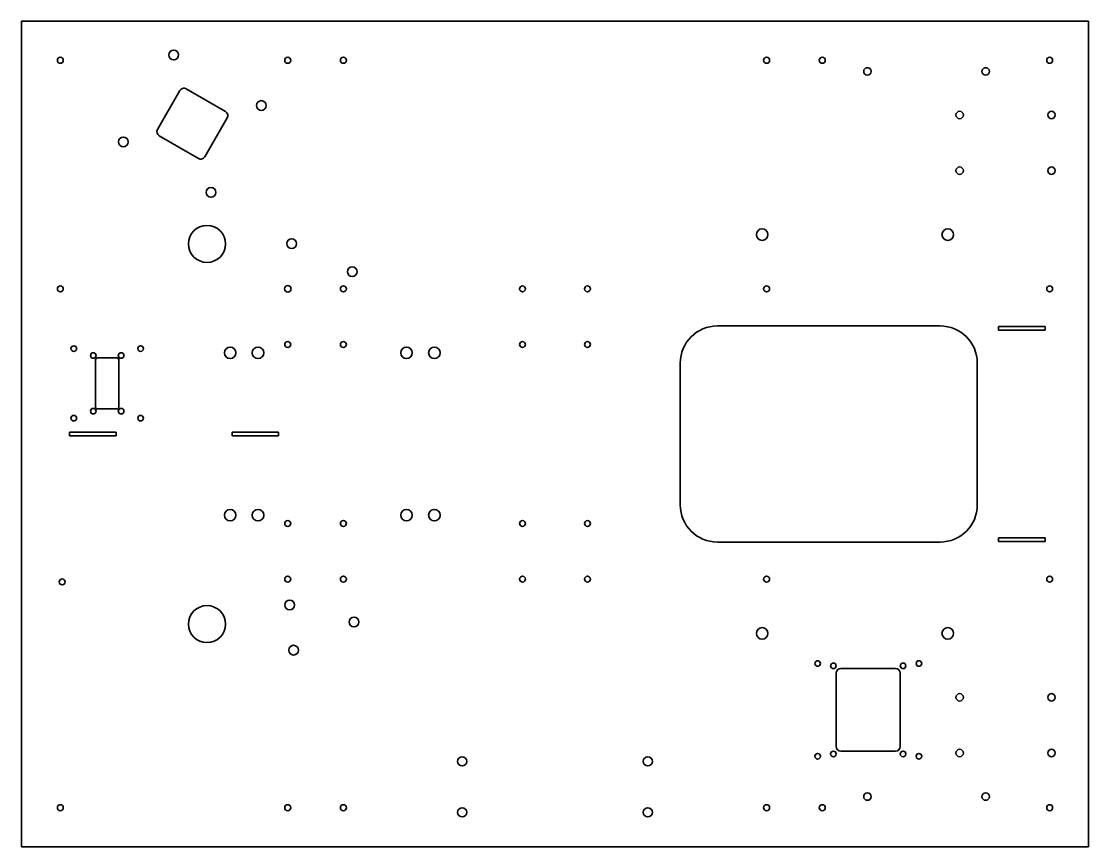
# Model space of a CAD drawing. Header units: inches. Extents: x 0 to 1150, y 0 to 890.
import ezdxf

# ---------------------------------------------------------------- set-up
doc = ezdxf.new("R2010")
doc.units = ezdxf.units.IN
doc.header["$MEASUREMENT"] = 0
doc.layers.add('SIMUMAK Visible (ISO)', color=7, linetype='Continuous', lineweight=35)

# ---------------------------------------------------------------- blocks, each defined once
blk = doc.blocks.new('GLD-MAQ-04-CME01')
at = {"layer": 'SIMUMAK Visible (ISO)'}
for p, q in [((0, 890), (1150, 890)), ((0, 0), (0, 890)), ((1150, 890), (1150, 0)), ((177.6, 817.1), (220, 792.6)), ((146.7, 773.5), (170.8, 815.3)), ((221.9, 785.8), (197.7, 744)), ((190.9, 742.2), (148.5, 766.7)), ((750, 561.5), (990, 561.5)), ((1053, 561), (1103, 561)), ((1053, 556.9), (1053, 561)), ((1103, 556.9), (1053, 556.9)), ((1103, 561), (1103, 556.9)), ((80, 474.1), (80, 525.1)), ((82, 527.1), (103, 527.1)), ((105, 525.1), (105, 474.1)), ((710, 368.5), (710, 521.5)), ((1030, 521.5), (1030, 368.5)), ((103, 472.1), (82, 472.1)), ((52, 447.1), (102, 447.1)), ((52, 443), (52, 447.1)), ((102, 443), (52, 443)), ((102, 447.1), (102, 443)), ((227, 447.1), (277, 447.1)), ((227, 443), (227, 447.1)), ((277, 443), (227, 443)), ((277, 447.1), (277, 443)), ((990, 328.5), (750, 328.5)), ((1053, 333.1), (1103, 333.1)), ((1053, 329), (1053, 333.1)), ((1103, 329), (1053, 329)), ((1103, 333.1), (1103, 329)), ((878, 108), (878, 187)), ((883, 192), (942, 192)), ((947, 187), (947, 108)), ((942, 103), (883, 103)), ((1150, 0), (0, 0))]:
    blk.add_line(p, q, dxfattribs=at)
for centre, radius in [((42, 848), 3.2), ((164.1, 853.7), 5.25), ((287, 848), 3.2), ((347, 848), 3.2), ((803, 848), 3.2), ((863, 848), 3.2), ((1108, 848), 3.2), ((911.6, 836), 4), ((1039, 836), 4), ((258.5, 799.2), 5.25), ((1011, 789), 4), ((1110, 789), 4), ((110, 760), 5.25), ((1011, 729), 4), ((1110, 729), 4), ((204.4, 705.5), 5.25), ((200, 650), 20), ((291.3, 650.3), 5.25), ((798.2, 660), 6.25), ((998.2, 660), 6.25), ((356.5, 620), 5.25), ((42, 601.5), 3.2), ((287, 601.5), 3.5), ((347, 601.5), 3.2), ((540, 601.5), 3.2), ((610, 601.5), 3.2), ((803, 601.5), 3.2), ((1108, 601.5), 3.2), ((287, 541.5), 3.2), ((347, 541.5), 3.2), ((540, 541.5), 3.2), ((610, 541.5), 3.2), ((56.5, 537.1), 3), ((77.5, 529.6), 3), ((107.5, 529.6), 3), ((128.5, 537.1), 3), ((225, 532.5), 6.25), ((255, 532.5), 6.25), ((415, 532.5), 6.25), ((445, 532.5), 6.25), ((77.5, 469.6), 3), ((107.5, 469.6), 3), ((56.5, 462.1), 3), ((128.5, 462.1), 3), ((225, 357.5), 6.25), ((255, 357.5), 6.25), ((415, 357.5), 6.25), ((445, 357.5), 6.25), ((287, 348.5), 3.2), ((347, 348.5), 3.2), ((540, 348.5), 3.2), ((610, 348.5), 3.2), ((44, 285.5), 3.2), ((287, 288.5), 3.2), ((347, 288.5), 3.2), ((540, 288.5), 3.2), ((610, 288.5), 3.2), ((803, 288.5), 3.2), ((1108, 288.5), 3.2), ((289, 260.7), 5.25), ((200, 240), 20), ((358.5, 242.2), 5.25), ((798.2, 230), 6.25), ((998.2, 230), 6.25), ((293.3, 211.9), 5.25), ((858, 197.5), 3), ((875, 195), 3), ((950, 195), 3), ((967.1, 197.5), 3), ((1011, 161), 4), ((1110, 161), 4), ((1011, 101), 4), ((1110, 101), 4), ((475, 92), 5), ((675, 92), 5), ((858, 97.5), 3), ((875, 100), 3), ((950, 100), 3), ((967.1, 97.5), 3), ((911.6, 54), 4), ((1039, 54), 4), ((42, 42), 3.2), ((287, 42), 3.2), ((347, 42), 3.2), ((475, 37), 5), ((675, 37), 5), ((803, 42), 3.2), ((863, 42), 3.2), ((1108, 42), 3.2)]:
    blk.add_circle(centre, radius, dxfattribs=at)
for centre, radius, start, end in [((175.1, 812.8), 5, 60, 150), ((217.5, 788.3), 5, 330, 60), ((151, 771), 5, 150, 240), ((193.4, 746.5), 5, 240, 330), ((750, 521.5), 40, 90, 180), ((990, 521.5), 40, 0, 90), ((750, 368.5), 40, 180, 270), ((990, 368.5), 40, 270, 0), ((883, 187), 5, 90, 180), ((942, 187), 5, 0, 90), ((883, 108), 5, 180, 270), ((942, 108), 5, 270, 0)]:
    blk.add_arc(centre, radius, start, end, dxfattribs=at)
at = {"layer": 'SIMUMAK Visible (ISO)', "extrusion": (0, 0, -1)}
for centre, start, end in [((-82, 525.1), 0, 90), ((-103, 525.1), 90, 180), ((-82, 474.1), 270, 0), ((-103, 474.1), 180, 270)]:
    blk.add_arc(centre, 2, start, end, dxfattribs=at)

msp = doc.modelspace()

# ---------------------------------------------------------------- block references
msp.add_blockref('GLD-MAQ-04-CME01', (0, 0))

doc.saveas('drawing.dxf')
